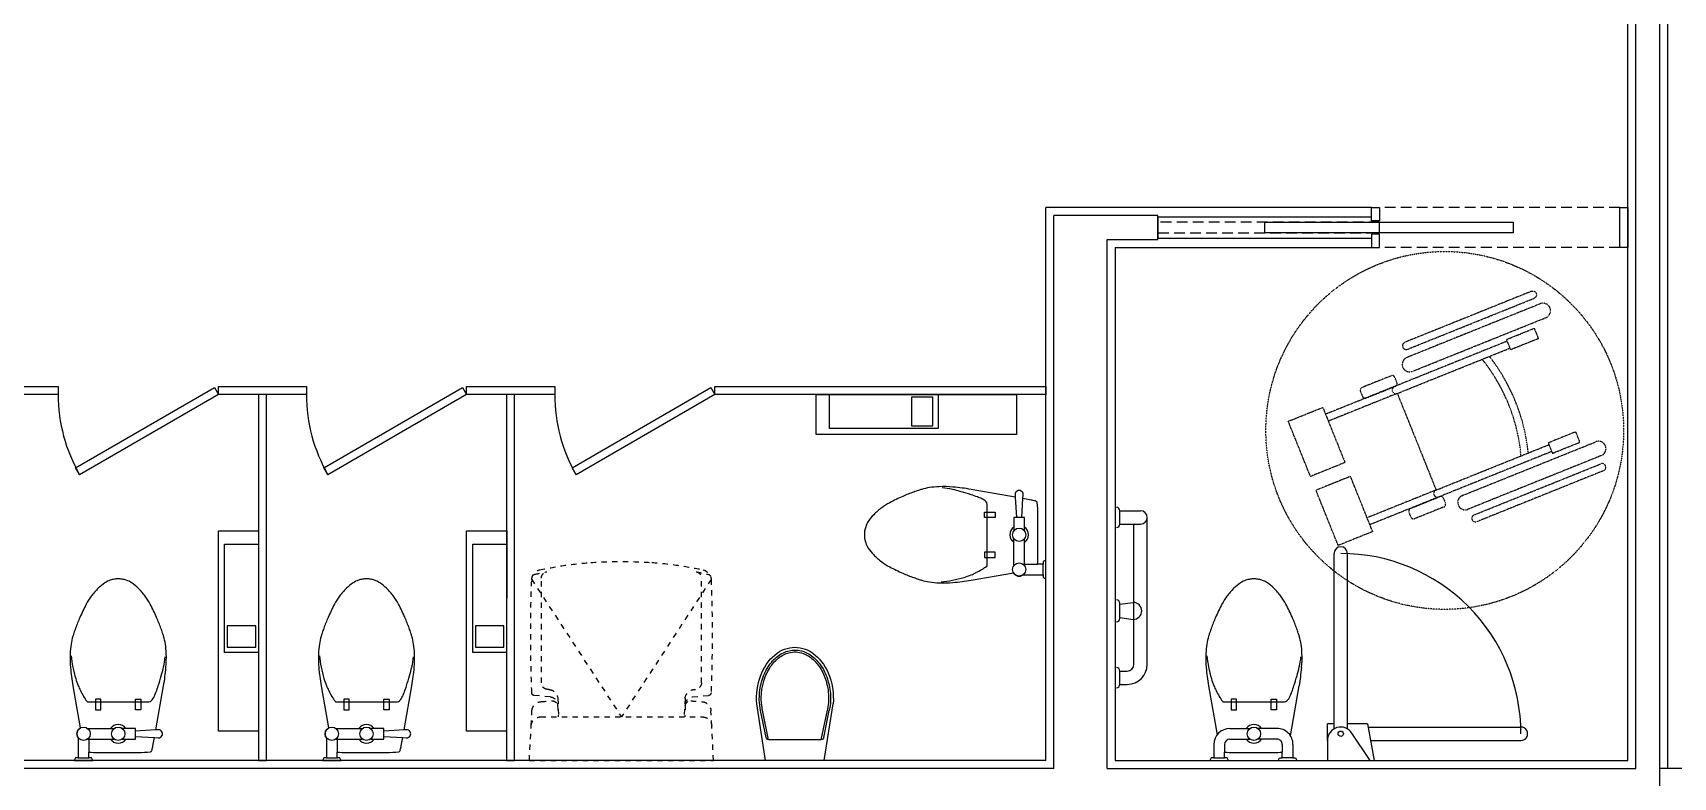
# Model space of a CAD drawing. Header units: millimetres. Extents: x -7718 to 421089, y 87466 to 341395.
# Drawn here: x 124328 to 130473, y 171126 to 173913 of the extents above; entities that cross this region are included whole.
import ezdxf

# ---------------------------------------------------------------- set-up
doc = ezdxf.new("R2010")
doc.units = ezdxf.units.MM
doc.header["$LTSCALE"] = 200
doc.header["$MEASUREMENT"] = 0
doc.linetypes.add('H0', pattern=[0.3, 0.2, -0.1])
doc.linetypes.add('HIDDEN', pattern=[2, 1, -1])
doc.layers.add('e-plan', color=9, linetype='CONTINUOUS')

msp = doc.modelspace()

# ---------------------------------------------------------------- linework, layer by layer
at = {"layer": 'e-plan'}
for p, q in [((130302.6, 171188.6), (130302.6, 174683.6)), ((130332.6, 171158.6), (130332.6, 174653.6)), ((130422.6, 170958.6), (130422.6, 174653.6)), ((130452.6, 171158.6), (130452.6, 174683.6)), ((128122.6, 171188.6), (128122.6, 173258.6)), ((129342.6, 173258.6), (128122.6, 173258.6)), ((128152.6, 171158.6), (128152.6, 173228.6)), ((128542.6, 173228.6), (128152.6, 173228.6)), ((128542.6, 173138.6), (128542.6, 173228.6)), ((129342.6, 173258.6), (129372.6, 173258.6)), ((129342.6, 173208.6), (129342.6, 173258.6)), ((129372.6, 173258.6), (129372.6, 173208.6)), ((130272.6, 173258.6), (130302.6, 173258.6)), ((130272.6, 173108.6), (130272.6, 173258.6)), ((130302.6, 173258.6), (130302.6, 173108.6)), ((128542.6, 173223.6), (129342.6, 173223.6)), ((128542.6, 173223.6), (128542.6, 173143.6)), ((128942.6, 173163.6), (128942.6, 173203.6)), ((128942.6, 173203.6), (129872.6, 173203.6)), ((129372.6, 173208.6), (129342.6, 173208.6)), ((129872.6, 173203.6), (129872.6, 173163.6)), ((128352.6, 171158.6), (128352.6, 173138.6)), ((128352.6, 173138.6), (128542.6, 173138.6)), ((128382.6, 173108.6), (128382.6, 171188.6)), ((128382.6, 173108.6), (129342.6, 173108.6)), ((128542.6, 173143.6), (129342.6, 173143.6)), ((129872.6, 173163.6), (128942.6, 173163.6)), ((129372.6, 173158.6), (129342.6, 173158.6)), ((129342.6, 173158.6), (129342.6, 173108.6)), ((129342.6, 173108.6), (129372.6, 173108.6)), ((129372.6, 173108.6), (129372.6, 173158.6)), ((130302.6, 173108.6), (130272.6, 173108.6)), ((124092.6, 172588.6), (124422.6, 172588.6)), ((124422.6, 172558.6), (124092.6, 172558.6)), ((124422.6, 172588.6), (124422.6, 172558.6)), ((124488, 172284.6), (125007.6, 172584.6)), ((125022.6, 172558.6), (124503, 172258.6)), ((125007.6, 172584.6), (125022.6, 172558.6)), ((125022.6, 172558.6), (125022.6, 172588.6)), ((125022.6, 172588.6), (125352.6, 172588.6)), ((125352.6, 172558.6), (125022.6, 172558.6)), ((125202.6, 172558.6), (125172.6, 172558.6)), ((125172.6, 172558.6), (125172.6, 172048.4)), ((125202.6, 171188.6), (125202.6, 172558.6)), ((125352.6, 172588.6), (125352.6, 172558.6)), ((125418, 172284.6), (125937.6, 172584.6)), ((125952.6, 172558.6), (125433, 172258.6)), ((125937.6, 172584.6), (125952.6, 172558.6)), ((125952.6, 172558.6), (125952.6, 172588.6)), ((125952.6, 172588.6), (126282.6, 172588.6)), ((126282.6, 172558.6), (125952.6, 172558.6)), ((126132.6, 172558.6), (126102.6, 172558.6)), ((126102.6, 172558.6), (126102.6, 172048.4)), ((126132.6, 171188.6), (126132.6, 172558.6)), ((126282.6, 172588.6), (126282.6, 172558.6)), ((126348, 172284.6), (126867.6, 172584.6)), ((126882.6, 172558.6), (126363, 172258.6)), ((126867.6, 172584.6), (126882.6, 172558.6)), ((126882.6, 172558.6), (126882.6, 172588.6)), ((126882.6, 172588.6), (128122.6, 172588.6)), ((128122.6, 172558.6), (126882.6, 172558.6)), ((127262.6, 172408.6), (127262.6, 172558.6)), ((127262.6, 172558.6), (128012.6, 172558.6)), ((127312.6, 172431.6), (127312.6, 172558.6)), ((127312.6, 172558.6), (127718.6, 172558.6)), ((127718.6, 172558.6), (127718.6, 172431.6)), ((128012.6, 172558.6), (128012.6, 172408.6)), ((128122.6, 172588.6), (128122.6, 172558.6)), ((127618.6, 172548.6), (127618.6, 172441.6)), ((127698.6, 172548.6), (127618.6, 172548.6)), ((127698.6, 172441.6), (127698.6, 172548.6)), ((127718.6, 172431.6), (127312.6, 172431.6)), ((127618.6, 172441.6), (127698.6, 172441.6)), ((128012.6, 172408.6), (127262.6, 172408.6)), ((124503, 172258.6), (124488, 172284.6)), ((125433, 172258.6), (125418, 172284.6)), ((126363, 172258.6), (126348, 172284.6)), ((128008.1, 172174.4), (127842.6, 172203.6)), ((128007.6, 172183.6), (128008.1, 172174.4)), ((128036.7, 172169.2), (128037.6, 172183.6)), ((127902.6, 172033.6), (127902.6, 172148.6)), ((128008.1, 172174.4), (128012.6, 172098.6)), ((128032.6, 172098.6), (128036.7, 172169.2)), ((128067.6, 172163.6), (128036.7, 172169.2)), ((127892.6, 172098.6), (127892.6, 172118.6)), ((127892.6, 172118.6), (127932.6, 172118.6)), ((127932.6, 172098.6), (127892.6, 172098.6)), ((127932.6, 172118.6), (127932.6, 172098.6)), ((128042.6, 172098.6), (128002.6, 172098.6)), ((128002.6, 172098.6), (128002.6, 172048.6)), ((128042.6, 172048.6), (128042.6, 172098.6)), ((128092.6, 172033.6), (128092.6, 172108.6)), ((125022.6, 171298.6), (125022.6, 172048.6)), ((125022.6, 172048.6), (125172.6, 172048.6)), ((125172.6, 172048.6), (125172.6, 171298.6)), ((125172.6, 172048.4), (125172.8, 172048.4)), ((125172.8, 172048.4), (125172.8, 171998.4)), ((125952.6, 171298.6), (125952.6, 172048.6)), ((125952.6, 172048.6), (126102.6, 172048.6)), ((126102.6, 172048.6), (126102.6, 171298.6)), ((126102.6, 172048.4), (126102.8, 172048.4)), ((126102.8, 172048.4), (126102.8, 171998.4)), ((127902.6, 171918.6), (127902.6, 172033.6)), ((128002.6, 171918.6), (128002.6, 172018.6)), ((128042.6, 171918.6), (128042.6, 172018.6)), ((128092.6, 171958.6), (128092.6, 172033.6)), ((125045.6, 171998.6), (125172.6, 171998.6)), ((125045.6, 171592.6), (125045.6, 171998.6)), ((125172.6, 171998.6), (125172.6, 171592.6)), ((125172.8, 171998.4), (125172.6, 171592.4)), ((125172.8, 171998.4), (125172.8, 171998.4)), ((125975.6, 171998.6), (126102.6, 171998.6)), ((125975.6, 171592.6), (125975.6, 171998.6)), ((126102.6, 171998.6), (126102.6, 171592.6)), ((126102.8, 171998.4), (126102.6, 171592.4)), ((126102.8, 171998.4), (126102.8, 171998.4)), ((127932.6, 171968.6), (127892.6, 171968.6)), ((127892.6, 171968.6), (127892.6, 171948.6)), ((127892.6, 171948.6), (127932.6, 171948.6)), ((127932.6, 171948.6), (127932.6, 171968.6)), ((128122.6, 171938.6), (128112.6, 171933.6)), ((128122.6, 171868.6), (128122.6, 171938.6)), ((127842.6, 171863.6), (128000.7, 171891.5)), ((128037.6, 171923.6), (128091.3, 171923.6)), ((128037.6, 171883.6), (128112.6, 171883.6)), ((128112.6, 171923.6), (128091.3, 171923.6)), ((128112.6, 171933.6), (128112.6, 171923.6)), ((128112.6, 171883.6), (128112.6, 171923.6)), ((128112.6, 171883.6), (128112.6, 171873.6)), ((128112.6, 171873.6), (128122.6, 171868.6)), ((125162.6, 171692.6), (125055.6, 171692.6)), ((125055.6, 171692.6), (125055.6, 171612.6)), ((125162.6, 171612.6), (125162.6, 171692.6)), ((126092.6, 171692.6), (125985.6, 171692.6)), ((125985.6, 171692.6), (125985.6, 171612.6)), ((126092.6, 171612.6), (126092.6, 171692.6)), ((125172.6, 171592.6), (125045.6, 171592.6)), ((125055.6, 171612.6), (125162.6, 171612.6)), ((125172.6, 171592.4), (125172.6, 171188.6)), ((126102.6, 171592.6), (125975.6, 171592.6)), ((125985.6, 171612.6), (126092.6, 171612.6)), ((126102.6, 171592.4), (126102.6, 171188.6)), ((124477.6, 171468.6), (124505.5, 171310.5)), ((124788.4, 171303), (124817.6, 171468.6)), ((125407.6, 171468.6), (125435.5, 171310.5)), ((125718.4, 171303), (125747.6, 171468.6)), ((124532.6, 171408.6), (124647.6, 171408.6)), ((124582.6, 171418.6), (124562.6, 171418.6)), ((124562.6, 171418.6), (124562.6, 171378.6)), ((124582.6, 171378.6), (124582.6, 171418.6)), ((124647.6, 171408.6), (124762.6, 171408.6)), ((124712.6, 171378.6), (124712.6, 171418.6)), ((124712.6, 171418.6), (124732.6, 171418.6)), ((124732.6, 171418.6), (124732.6, 171378.6)), ((125462.6, 171408.6), (125577.6, 171408.6)), ((125512.6, 171418.6), (125492.6, 171418.6)), ((125492.6, 171418.6), (125492.6, 171378.6)), ((125512.6, 171378.6), (125512.6, 171418.6)), ((125577.6, 171408.6), (125692.6, 171408.6)), ((125642.6, 171378.6), (125642.6, 171418.6)), ((125642.6, 171418.6), (125662.6, 171418.6)), ((125662.6, 171418.6), (125662.6, 171378.6)), ((127072.6, 171188.6), (127039.3, 171400.3, 0)), ((127292.6, 171188.6), (127325.8, 171400.3, 0)), ((124562.6, 171378.6), (124582.6, 171378.6)), ((124732.6, 171378.6), (124712.6, 171378.6)), ((125492.6, 171378.6), (125512.6, 171378.6)), ((125662.6, 171378.6), (125642.6, 171378.6)), ((127074.6, 171275), (127053.8, 171375.4, 0)), ((127083.8, 171266.4), (127060.8, 171376.9, 0)), ((127281.4, 171266.4, 0), (127304.3, 171376.9, 0)), ((127290.5, 171275, 0), (127311.4, 171375.4, 0)), ((124497.6, 171273.6), (124497.6, 171198.6)), ((124532.6, 171308.6), (124632.6, 171308.6)), ((124532.6, 171268.6), (124632.6, 171268.6)), ((124537.6, 171273.6), (124537.6, 171219.9)), ((124712.6, 171308.6), (124662.6, 171308.6)), ((124662.6, 171268.6), (124712.6, 171268.6)), ((124712.6, 171268.6), (124712.6, 171308.6)), ((124788.4, 171303), (124712.6, 171298.6)), ((124712.6, 171278.6), (124783.2, 171274.4)), ((124777.6, 171243.6), (124783.2, 171274.4)), ((124783.2, 171274.4), (124797.6, 171273.6)), ((124797.6, 171303.6), (124788.4, 171303)), ((125172.6, 171298.6), (125022.6, 171298.6)), ((125427.6, 171273.6), (125427.6, 171198.6)), ((125462.6, 171308.6), (125562.6, 171308.6)), ((125462.6, 171268.6), (125562.6, 171268.6)), ((125467.6, 171273.6), (125467.6, 171219.9)), ((125642.6, 171308.6), (125592.6, 171308.6)), ((125592.6, 171268.6), (125642.6, 171268.6)), ((125642.6, 171268.6), (125642.6, 171308.6)), ((125718.4, 171303), (125642.6, 171298.6)), ((125642.6, 171278.6), (125713.2, 171274.4)), ((125707.6, 171243.6), (125713.2, 171274.4)), ((125713.2, 171274.4), (125727.6, 171273.6)), ((125727.6, 171303.6), (125718.4, 171303)), ((126102.6, 171298.6), (125952.6, 171298.6)), ((127279.9, 171266.4, 0), (127085.2, 171266.4)), ((124537.6, 171198.6), (124537.6, 171219.9)), ((124572.6, 171218.6), (124647.6, 171218.6)), ((124647.6, 171218.6), (124722.6, 171218.6)), ((125467.6, 171198.6), (125467.6, 171219.9)), ((125502.6, 171218.6), (125577.6, 171218.6)), ((125577.6, 171218.6), (125652.6, 171218.6)), ((128122.6, 171188.6), (121482.6, 171188.6)), ((128152.6, 171158.6), (124002.6, 171158.6)), ((124487.6, 171198.6), (124482.6, 171188.6)), ((124482.6, 171188.6), (124552.6, 171188.6)), ((124497.6, 171198.6), (124487.6, 171198.6)), ((124497.6, 171198.6), (124537.6, 171198.6)), ((124547.6, 171198.6), (124537.6, 171198.6)), ((124552.6, 171188.6), (124547.6, 171198.6)), ((125172.6, 171188.6), (125202.6, 171188.6)), ((125417.6, 171198.6), (125412.6, 171188.6)), ((125412.6, 171188.6), (125482.6, 171188.6)), ((125427.6, 171198.6), (125417.6, 171198.6)), ((125427.6, 171198.6), (125467.6, 171198.6)), ((125477.6, 171198.6), (125467.6, 171198.6)), ((125482.6, 171188.6), (125477.6, 171198.6)), ((126102.6, 171188.6), (126132.6, 171188.6)), ((127292.6, 171188.6), (127072.6, 171188.6)), ((128352.6, 171158.6), (130332.6, 171158.6)), ((128382.6, 171188.6), (130302.6, 171188.6)), ((131502.6, 171158.6), (130422.6, 171158.6))]:
    msp.add_line(p, q, dxfattribs=at)
at = {"layer": 'e-plan', "linetype": 'H0'}
for p, q in [((130272.6, 173258.6), (129372.6, 173258.6)), ((129372.6, 173203.6), (128542.6, 173203.6)), ((128542.6, 173203.6), (128542.6, 173163.6)), ((129372.6, 173163.6), (129372.6, 173203.6)), ((128542.6, 173163.6), (129372.6, 173163.6)), ((130272.6, 173108.6), (129372.6, 173108.6))]:
    msp.add_line(p, q, dxfattribs=at)
at = {"layer": 'e-plan', "linetype": 'HIDDEN', "ltscale": 0.001}
for p, q in [((129941.3, 172945), (129467.1, 172754.2)), ((129975, 172898.5), (129474.9, 172697.4)), ((129477.5, 172728.4), (129951.7, 172919.2)), ((129495.7, 172645.7), (129995.8, 172846.8)), ((129848.5, 172765.1), (129951.9, 172806.7)), ((129951.9, 172806.7), (129967.5, 172767.9)), ((129851.1, 172758.6), (129428.6, 172588.7)), ((129864.1, 172726.4), (129848.5, 172765.1)), ((129967.5, 172767.9), (129864.1, 172726.4)), ((129439, 172562.8), (129861.5, 172732.8)), ((129416.2, 172628.7), (129306.4, 172584.6)), ((129437.6, 172603.6), (129429.8, 172622.9)), ((129428.6, 172588.7), (129170.2, 172484.8)), ((129439, 172562.8), (129180.6, 172458.9)), ((129300.6, 172571), (129308.4, 172551.6)), ((129322, 172545.8), (129431.8, 172590)), ((129439, 172562.8), (129584.5, 172201.1)), ((129030.7, 172458.6), (129159.8, 172510.6)), ((129159.8, 172510.6), (129243, 172303.9)), ((129113.8, 172251.9), (129030.7, 172458.6)), ((129584.5, 172201.1), (130007, 172371.1)), ((129682.8, 172180.7), (130182.8, 172381.8)), ((130107.8, 172419.1), (130004.4, 172377.6)), ((130004.4, 172377.6), (130020, 172338.8)), ((130020, 172338.8), (130123.4, 172380.4)), ((130123.4, 172380.4), (130107.8, 172419.1)), ((130017.4, 172345.3), (129594.9, 172175.3)), ((130203.6, 172330.1), (129703.6, 172129)), ((129243, 172303.9), (129113.8, 172251.9)), ((129263.8, 172252.2), (129134.6, 172200.3)), ((129346.9, 172045.5), (129263.8, 172252.2)), ((129726.9, 172108.3), (130201.1, 172299.1)), ((130211.5, 172273.3), (129737.3, 172082.5)), ((129217.7, 171993.6), (129134.6, 172200.3)), ((129584.5, 172201.1), (129326.1, 172097.2)), ((129594.9, 172175.3), (129336.5, 172071.4)), ((129488.3, 172132.4), (129598.1, 172176.6)), ((129613.7, 172137.9), (129503.9, 172093.7)), ((129611.7, 172170.8), (129619.5, 172151.4)), ((129490.3, 172099.5), (129482.5, 172118.9)), ((129346.9, 172045.5), (129217.7, 171993.6))]:
    msp.add_line(p, q, dxfattribs=at)
at = {"layer": 'e-plan', "ltscale": 400}
for p, q in [((128399.8, 172073.6), (128399.8, 172123.6)), ((128399.8, 172123.6), (128477.3, 172123.6)), ((128399.8, 172073.6), (128477.3, 172073.6)), ((128452.3, 171780.5), (128452.3, 172073.6)), ((128502.3, 171548.6), (128502.3, 172098.6)), ((129202.3, 171306.9), (129202.3, 171963.6)), ((129252.3, 171306.9), (129252.3, 171963.6)), ((128399.8, 171773.6), (128449.8, 171780.6)), ((128399.8, 171720.2), (128399.8, 171777)), ((128452.3, 171716.7), (128452.3, 171780.5)), ((128399.8, 171723.6), (128449.8, 171716.6)), ((128452.3, 171548.6), (128452.3, 171716.7)), ((128399.8, 171473.6), (128399.8, 171523.6)), ((128399.8, 171523.6), (128427.3, 171523.6)), ((128399.8, 171473.6), (128427.3, 171473.6)), ((128732, 171468.6), (128764.4, 171285.1)), ((129038.9, 171280.8), (129072, 171468.6)), ((128787, 171408.6), (128902, 171408.6)), ((128837, 171418.6), (128817, 171418.6)), ((128817, 171418.6), (128817, 171378.6)), ((128837, 171378.6), (128837, 171418.6)), ((128902, 171408.6), (129017, 171408.6)), ((128967, 171418.6), (128987, 171418.6)), ((128967, 171378.6), (128967, 171418.6)), ((128987, 171418.6), (128987, 171378.6)), ((128817, 171378.6), (128837, 171378.6)), ((128987, 171378.6), (128967, 171378.6)), ((129202.3, 171326.1), (129177.3, 171326.1)), ((129177.3, 171263.6), (129177.3, 171326.1)), ((129327.3, 171326.1), (129252.3, 171326.1)), ((129327.3, 171326.1), (129352.3, 171188.6)), ((128812, 171308.6), (128887, 171308.6)), ((128812, 171268.6), (128887, 171268.6)), ((128988.3, 171308.6), (128917, 171308.6)), ((128988.3, 171268.6), (128917, 171268.6)), ((129177.3, 171263.6), (129177.3, 171188.6)), ((129337.3, 171188.6), (129268.9, 171291.3)), ((129329.6, 171313.6), (129902.3, 171313.6)), ((129338.6, 171263.6), (129902.3, 171263.6)), ((128752, 171248.6), (128752, 171198.6)), ((128792, 171248.6), (128792, 171219.9)), ((128792, 171198.6), (128792, 171219.9)), ((128827, 171218.6), (128902, 171218.6)), ((128902, 171218.6), (128977, 171218.6)), ((129008.3, 171248.6), (129008.3, 171219.9)), ((129008.3, 171198.6), (129008.3, 171219.9)), ((129048.3, 171248.6), (129048.3, 171198.6)), ((128742, 171198.6), (128737, 171188.6)), ((128752, 171198.6), (128742, 171198.6)), ((128752, 171198.6), (128792, 171198.6)), ((128802, 171198.6), (128792, 171198.6)), ((128807, 171188.6), (128802, 171198.6)), ((128993.3, 171188.6), (128998.3, 171198.6)), ((128998.3, 171198.6), (129008.3, 171198.6)), ((129048.3, 171198.6), (129008.3, 171198.6)), ((129048.3, 171198.6), (129058.3, 171198.6)), ((129058.3, 171198.6), (129063.3, 171188.6))]:
    msp.add_line(p, q, dxfattribs=at)
at = {"layer": 'e-plan', "linetype": 'HIDDEN', "ltscale": 0.1, "extrusion": (0, 0, -1)}
for p, q in [((126196.6, 171866.2), (126532.6, 171351.6)), ((126232.6, 171479.6), (126232.6, 171870.7)), ((126868.6, 171866.2), (126532.6, 171351.6)), ((126832.6, 171479.6), (126832.6, 171870.7)), ((126261.2, 171454.2), (126255.5, 171454.7)), ((126804, 171454.2), (126809.6, 171454.7)), ((126265.8, 171426.7), (126206.1, 171431.7)), ((126293.2, 171398.3), (126295.6, 171351.5)), ((126294.1, 171420.1), (126297.6, 171351.6)), ((126771, 171420.1), (126767.6, 171351.6)), ((126771.9, 171398.3), (126769.6, 171351.5)), ((126799.4, 171426.7), (126859, 171431.7)), ((126194.4, 171318.4), (126197.3, 171374.8)), ((126229.3, 171351.6), (126835.8, 171351.6)), ((126870.8, 171318.4), (126867.8, 171374.8)), ((126187.6, 171188.6), (126194.4, 171318.4)), ((126877.6, 171188.6), (126870.8, 171318.4)), ((126187.6, 171188.6), (126877.6, 171188.6))]:
    msp.add_line(p, q, dxfattribs=at)
at = {"layer": 'e-plan', "linetype": 'HIDDEN', "ltscale": 0.001}
msp.add_circle((129616.8, 172424.3), 670, dxfattribs=at)
at = {"layer": 'e-plan'}
for centre in [(128022.6, 172033.6), (128022.6, 171903.6), (124517.6, 171288.6), (124647.6, 171288.6), (125447.6, 171288.6), (125577.6, 171288.6)]:
    msp.add_circle(centre, 25, dxfattribs=at)
at = {"layer": 'e-plan', "ltscale": 400}
for centre, radius in [((128902, 171288.6), 25), ((129227.3, 171288.6), 10)]:
    msp.add_circle(centre, radius, dxfattribs=at)
at = {"layer": 'e-plan'}
for centre, radius, start, end in [((125022.6, 172558.6), 600, 180, 210), ((125952.6, 172558.6), 600, 180, 210), ((126882.6, 172558.6), 600, 180, 210), ((127815.4, 171663.5), 562.4, 109.51083, 113.96249), ((127963.8, 171244.7), 1006.7, 108.43495, 109.51083), ((127789.6, 171767.3), 455.9, 106.83611, 108.43495), ((127719.2, 171999.8), 212.9, 98.74616, 106.83611), ((127733, 171910.2), 303.5, 91.97233, 98.74616), ((127737.8, 171772.5), 441.4, 85.23636, 91.97233), ((127715.2, 171966.1), 244.3, 76.41664, 85.60129), ((127578.2, 171398.9), 827.8, 74.0546, 76.41664), ((127710.1, 171440.2), 774.8, 80.15342, 85.23636), ((127513.2, 171171.7), 1064.2, 71.97138, 74.0546), ((127668.1, 171647.6), 563.7, 69.44395, 71.97138), ((128022.6, 172184.5), 15, 356.63354, 183.36646), ((127671.4, 171916.2), 273.1, 126.8699, 135.21918), ((127637.9, 171960.9), 217.3, 117.50728, 126.8699), ((127947.2, 171367), 886.9, 113.96249, 117.50728), ((127763.8, 171902.6), 291.3, 65.9278, 69.44395), ((127860.2, 172118.6), 54.8, 45, 65.9278), ((127890.2, 172148.6), 12.3, 0, 45), ((128022.4, 171916.7), 251, 75.96376, 79.64031), ((128078.5, 172140.7), 20, 62.92632, 75.96376), ((128085.3, 172154.1), 5.01, 5.71059, 62.92632), ((127629.9, 172108.6), 462.7, 0, 5.71059), ((127550.2, 172030.3), 107.9, 162.00994, 170.53768), ((127526.1, 172038.1), 82.6, 146.30993, 162.00994), ((127594.7, 171992.4), 165, 135.21918, 146.30993), ((128022.6, 172033.6), 35, 124.8499, 235.1501), ((128022.6, 172033.6), 35, 304.8499, 55.1501), ((127530.3, 172033.6), 87.7, 170.53768, 180), ((127530.3, 172033.6), 87.7, 180, 189.46232), ((127550.2, 172036.9), 107.9, 189.46232, 197.99006), ((127526.1, 172029.1), 82.6, 197.99006, 213.69007), ((127594.7, 172074.8), 165, 213.69007, 224.78082), ((127671.4, 172151), 273.1, 224.78082, 233.1301), ((127629.9, 171958.6), 462.7, 355.66172, 360), ((129227.3, 171288.6), 675, 0.00006, 90.00006), ((127637.9, 172106.3), 217.3, 233.1301, 242.49272), ((127947.2, 172700.2), 886.9, 242.49272, 246.03751), ((127815.4, 172403.7), 562.4, 246.03751, 250.48917), ((127751.7, 172099.6), 234.4, 285.9454, 292.80534), ((127725.2, 172162.7), 302.8, 292.80534, 296.56505), ((127648.3, 172316.5), 474.7, 296.56505, 299.56748), ((127796.5, 172055.3), 174.4, 299.56748, 306.8699), ((127899, 171918.6), 3.54, 306.8699, 0), ((128022.6, 171903.6), 25, 208.93716, 306.8699), ((124764.9, 171639.7), 273.1, 134.78082, 143.1301), ((124688.8, 171716.5), 165, 123.69007, 134.78082), ((124643.1, 171785), 82.6, 107.99006, 123.69007), ((124650.9, 171761), 107.9, 99.46232, 107.99006), ((124647.6, 171780.9), 87.7, 90, 99.46232), ((124647.6, 171780.9), 87.7, 80.53768, 90), ((124644.2, 171761), 107.9, 72.00994, 80.53768), ((124652.1, 171785), 82.6, 56.30993, 72.00994), ((124606.4, 171716.5), 165, 45.21918, 56.30993), ((124530.2, 171639.7), 273.1, 36.8699, 45.21918), ((125694.9, 171639.7), 273.1, 134.78082, 143.1301), ((125618.8, 171716.5), 165, 123.69007, 134.78082), ((125573.1, 171785), 82.6, 107.99006, 123.69007), ((125580.9, 171761), 107.9, 99.46232, 107.99006), ((125577.6, 171780.9), 87.7, 90, 99.46232), ((125577.6, 171780.9), 87.7, 80.53768, 90), ((125574.2, 171761), 107.9, 72.00994, 80.53768), ((125582.1, 171785), 82.6, 56.30993, 72.00994), ((125536.4, 171716.5), 165, 45.21918, 56.30993), ((125460.2, 171639.7), 273.1, 36.8699, 45.21918), ((127963.8, 172822.5), 1006.7, 250.48917, 251.56505), ((127789.6, 172299.9), 455.9, 251.56505, 253.16389), ((127719.2, 172067.4), 212.9, 253.16389, 261.25384), ((127733, 172156.9), 303.5, 261.25384, 268.02767), ((127737.8, 172294.7), 441.4, 268.02767, 274.76364), ((127704.4, 172193.8), 337.2, 274.39871, 281.65654), ((127651.5, 172450.4), 599.2, 281.65654, 285.9454), ((127710.1, 172627), 774.8, 274.76364, 279.84658), ((125314.2, 171364), 886.9, 152.49272, 156.03751), ((124720.3, 171673.2), 217.3, 143.1301, 152.49272), ((124574.9, 171673.2), 217.3, 27.50728, 36.8699), ((123981, 171364), 886.9, 23.96249, 27.50728), ((126244.2, 171364), 886.9, 152.49272, 156.03751), ((125650.3, 171673.2), 217.3, 143.1301, 152.49272), ((125504.9, 171673.2), 217.3, 27.50728, 36.8699), ((124911, 171364), 886.9, 23.96249, 27.50728), ((125017.7, 171495.7), 562.4, 156.03751, 160.48917), ((124277.4, 171495.7), 562.4, 19.51083, 23.96249), ((125947.7, 171495.7), 562.4, 156.03751, 160.48917), ((125207.4, 171495.7), 562.4, 19.51083, 23.96249), ((124681.4, 171591.9), 212.9, 163.16389, 171.25384), ((124913.9, 171521.5), 455.9, 161.56505, 163.16389), ((125436.5, 171347.4), 1006.7, 160.48917, 161.56505), ((123858.6, 171347.4), 1006.7, 18.43495, 19.51083), ((124381.2, 171521.5), 455.9, 16.83611, 18.43495), ((124613.8, 171591.9), 212.9, 8.74616, 16.83611), ((125611.4, 171591.9), 212.9, 163.16389, 171.25384), ((125843.9, 171521.5), 455.9, 161.56505, 163.16389), ((126366.5, 171347.4), 1006.7, 160.48917, 161.56505), ((124788.6, 171347.4), 1006.7, 18.43495, 19.51083), ((125311.2, 171521.5), 455.9, 16.83611, 18.43495), ((125543.8, 171591.9), 212.9, 8.74616, 16.83611), ((124908.7, 171573.4), 441.4, 178.02767, 184.76364), ((124770.9, 171578.1), 303.5, 171.25384, 178.02767), ((124807.8, 171606.7), 337.2, 184.39871, 191.65654), ((124580.1, 171596), 244.3, 346.41664, 355.60129), ((124524.2, 171578.1), 303.5, 1.97233, 8.74616), ((124386.4, 171573.4), 441.4, 355.23636, 1.97233), ((125838.7, 171573.4), 441.4, 178.02767, 184.76364), ((125700.9, 171578.1), 303.5, 171.25384, 178.02767), ((125737.8, 171606.7), 337.2, 184.39871, 191.65654), ((125510.1, 171596), 244.3, 346.41664, 355.60129), ((125454.2, 171578.1), 303.5, 1.97233, 8.74616), ((125316.4, 171573.4), 441.4, 355.23636, 1.97233), ((125240.9, 171601.1), 774.8, 184.76364, 189.84658), ((125064.4, 171659.6), 599.2, 191.65654, 195.9454), ((124012.9, 171733), 827.8, 344.0546, 346.41664), ((124054.2, 171601.1), 774.8, 350.15342, 355.23636), ((126170.9, 171601.1), 774.8, 184.76364, 189.84658), ((125994.4, 171659.6), 599.2, 191.65654, 195.9454), ((124942.9, 171733), 827.8, 344.0546, 346.41664), ((124984.2, 171601.1), 774.8, 350.15342, 355.23636), ((124713.6, 171559.4), 234.4, 195.9454, 202.80534), ((124776.7, 171586), 302.8, 202.80534, 206.56505), ((124930.5, 171662.8), 474.7, 206.56505, 209.56748), ((124261.6, 171643), 563.7, 339.44395, 341.97138), ((123785.6, 171797.9), 1064.2, 341.97138, 344.0546), ((125643.6, 171559.4), 234.4, 195.9454, 202.80534), ((125706.7, 171586), 302.8, 202.80534, 206.56505), ((125860.5, 171662.8), 474.7, 206.56505, 209.56748), ((125191.6, 171643), 563.7, 339.44395, 341.97138), ((124715.6, 171797.9), 1064.2, 341.97138, 344.0546), ((124669.3, 171514.7), 174.4, 209.56748, 216.8699), ((124532.6, 171412.1), 3.54, 216.8699, 270), ((124762.6, 171420.9), 12.3, 270, 315), ((124732.6, 171450.9), 54.8, 315, 335.9278), ((124516.6, 171547.4), 291.3, 335.9278, 339.44395), ((125599.3, 171514.7), 174.4, 209.56748, 216.8699), ((125462.6, 171412.1), 3.54, 216.8699, 270), ((125692.6, 171420.9), 12.3, 270, 315), ((125662.6, 171450.9), 54.8, 315, 335.9278), ((125446.6, 171547.4), 291.3, 335.9278, 339.44395), ((124647.6, 171288.6), 35, 34.8499, 145.1501), ((125577.6, 171288.6), 35, 34.8499, 145.1501), ((124517.6, 171288.6), 25, 118.93716, 216.8699), ((124647.6, 171288.6), 35, 214.8499, 325.1501), ((124798.5, 171288.6), 15, 266.63354, 93.36646), ((125447.6, 171288.6), 25, 118.93716, 216.8699), ((125577.6, 171288.6), 35, 214.8499, 325.1501), ((125728.5, 171288.6), 15, 266.63354, 93.36646), ((124572.6, 171681.3), 462.7, 265.66172, 270), ((124722.6, 171681.3), 462.7, 270, 275.71059), ((124768.1, 171225.9), 5.01, 275.71059, 332.92632), ((124754.7, 171232.7), 20, 332.92632, 345.96376), ((124530.7, 171288.7), 251, 345.96376, 349.64031), ((125502.6, 171681.3), 462.7, 265.66172, 270), ((125652.6, 171681.3), 462.7, 270, 275.71059), ((125698.1, 171225.9), 5.01, 275.71059, 332.92632), ((125684.7, 171232.7), 20, 332.92632, 345.96376), ((125460.7, 171288.7), 251, 345.96376, 349.64031)]:
    msp.add_arc(centre, radius, start, end, dxfattribs=at)
at = {"layer": 'e-plan', "linetype": 'HIDDEN', "ltscale": 0.001}
msp.add_arc((129589.7, 172188.2), 13.9, 111.91283, 291.91283, dxfattribs=at)
at = {"layer": 'e-plan', "ltscale": 400}
for centre, radius, start, end in [((128387.3, 172123.6), 12.5, 0.00006, 90.00006), ((128477.3, 172098.6), 25, 270.00006, 90.00006), ((128387.3, 172073.6), 12.5, 270.00006, 0.00006), ((129227.3, 171963.6), 25, 0.00006, 180.00006), ((129019.4, 171639.7), 273.1, 134.78088, 143.13016), ((128943.2, 171716.5), 165, 123.69012, 134.78088), ((128897.5, 171785), 82.6, 107.99012, 123.69012), ((128905.3, 171761), 107.9, 99.46238, 107.99012), ((128902, 171780.9), 87.7, 90.00006, 99.46238), ((128902, 171780.9), 87.7, 80.53774, 90.00006), ((128898.7, 171761), 107.9, 72.01, 80.53774), ((128906.5, 171785), 82.6, 56.30999, 72.01), ((128860.8, 171716.5), 165, 45.21923, 56.30999), ((128784.7, 171639.7), 273.1, 36.86996, 45.21923), ((128387.3, 171777), 12.5, 0.00006, 90.00006), ((128449.8, 171748.6), 32, 270.00006, 90.00006), ((129568.6, 171364), 886.9, 152.49278, 156.03757), ((128974.7, 171673.2), 217.3, 143.13016, 152.49278), ((128829.3, 171673.2), 217.3, 27.50734, 36.86996), ((128235.4, 171364), 886.9, 23.96255, 27.50734), ((128387.3, 171720.2), 12.5, 270.00006, 0.00006), ((129272.2, 171495.7), 562.4, 156.03757, 160.48923), ((128531.9, 171495.7), 562.4, 19.51088, 23.96255), ((128935.8, 171591.9), 212.9, 163.16395, 171.2539), ((128935.8, 171591.9), 212.9, 163.16395, 171.2539), ((128935.8, 171591.9), 212.9, 163.16395, 171.2539), ((129168.4, 171521.5), 455.9, 161.56511, 163.16395), ((129168.4, 171521.5), 455.9, 161.56511, 163.16395), ((129168.4, 171521.5), 455.9, 161.56511, 163.16395), ((129691, 171347.4), 1006.7, 160.48923, 161.56511), ((129691, 171347.4), 1006.7, 160.48923, 161.56511), ((128113.1, 171347.3), 1006.7, 18.43501, 19.51088), ((128635.7, 171521.5), 455.9, 16.83616, 18.43501), ((128868.2, 171591.9), 212.9, 8.74622, 16.83616), ((129163.1, 171573.4), 441.4, 178.02772, 184.7637), ((129025.4, 171578.1), 303.5, 171.2539, 178.02772), ((129062.3, 171606.7), 337.2, 184.39876, 191.6566), ((128834.5, 171596), 244.3, 346.4167, 355.60135), ((128778.7, 171578.1), 303.5, 1.97239, 8.74622), ((128640.9, 171573.4), 441.4, 355.23642, 1.97239), ((128387.3, 171523.6), 12.5, 0.00006, 90.00006), ((128427.3, 171548.6), 75, 270.00006, 0.00006), ((128427.3, 171548.6), 25, 270.00006, 0.00006), ((129495.4, 171601.1), 774.8, 184.7637, 189.84663), ((129495.4, 171601.1), 774.8, 184.7637, 189.84663), ((129318.8, 171659.6), 599.2, 191.6566, 195.94545), ((128267.4, 171733), 827.8, 344.05466, 346.4167), ((128308.7, 171601.1), 774.8, 350.15348, 355.23642), ((128387.3, 171473.6), 12.5, 270.00006, 0.00006), ((128968.1, 171559.4), 234.4, 195.94545, 202.80539), ((129031.1, 171586), 302.8, 202.80539, 206.56511), ((129184.9, 171662.8), 474.7, 206.56511, 209.56754), ((128516, 171643), 563.7, 339.44401, 341.97143), ((128040.1, 171797.9), 1064.2, 341.97143, 344.05466), ((128923.7, 171514.7), 174.4, 209.56754, 216.86996), ((128787, 171412.1), 3.54, 216.86996, 270.00006), ((129017, 171420.9), 12.3, 270.00006, 315.00006), ((128987, 171450.9), 54.8, 315.00006, 335.92786), ((128771.1, 171547.4), 291.3, 335.92786, 339.44401), ((128902, 171288.6), 35, 34.84996, 145.15015), ((128812, 171248.6), 60, 90.00006, 180.00006), ((128812, 171248.6), 20, 90.00006, 180.00006), ((128902, 171288.6), 35, 214.84996, 325.15015), ((128988.3, 171248.6), 60, 0.00006, 90.00006), ((128988.3, 171248.6), 20, 0.00006, 90.00006), ((129227.3, 171263.6), 50, 33.65438, 180.00006), ((129902.3, 171288.6), 25, 270.00006, 90.00028), ((128827, 171681.3), 462.7, 265.66178, 270.00006), ((128977, 171681.3), 462.7, 270.00006, 273.87534)]:
    msp.add_arc(centre, radius, start, end, dxfattribs=at)
at = {"layer": 'e-plan', "linetype": 'HIDDEN', "ltscale": 0.1, "extrusion": (0, 0, -1)}
for centre, radius, start, end in [((-126234.5, 171864.8), 38, 2.20431, 77.40835), ((-126208.5, 171875.2), 10, 21.72993, 76.35507), ((-126505.3, 170652.7), 1268, 76.35507, 78.50424), ((-126505.3, 170652.7), 1280, 77.40835, 86.09), ((-126257.6, 171870.7), 25, 0, 78.50424), ((-126532.6, 170253.6), 1680, 86.09, 93.91), ((-126559.8, 170652.7), 1280, 93.91, 102.59165), ((-126807.6, 171870.7), 25, 101.49576, 180), ((-126559.8, 170652.7), 1268, 101.49576, 103.64493), ((-126830.6, 171864.8), 38, 102.59165, 177.79569), ((-126856.6, 171875.2), 10, 103.64493, 158.27007), ((-131591.5, 171658.6), 5398.9, 357.69302, 2.20431), ((-121473.6, 171658.6), 5398.9, 177.79569, 182.30698), ((-126257.6, 171479.6), 25, 274.76364, 0), ((-126258.2, 171418.3), 36, 94.76364, 177.13759), ((-126807, 171418.3), 36, 2.86241, 85.23636), ((-126807.6, 171479.6), 25, 180, 265.23636), ((-126206.9, 171441.7), 10, 274.76364, 357.69302), ((-126233.3, 171372.9), 36, 3, 85.53897), ((-126424.9, 168916.3), 2500, 85.53897, 86.50015), ((-126263.3, 171396.8), 30, 94.76364, 177.13759), ((-126273.5, 171391.7), 20, 86.50015, 177.13759), ((-126791.6, 171391.7), 20, 2.86241, 93.49985), ((-126801.9, 171396.8), 30, 2.86241, 85.23636), ((-126640.2, 168916.3), 2500, 93.49985, 94.46103), ((-126831.9, 171372.9), 36, 94.46103, 177), ((-126858.2, 171441.7), 10, 182.30698, 265.23636), ((-126229.3, 171316.6), 35, 3, 90), ((-126835.8, 171316.6), 35, 90, 177)]:
    msp.add_arc(centre, radius, start, end, dxfattribs=at)
at = {"layer": 'e-plan', "linetype": 'HIDDEN', "ltscale": 0.001, "extrusion": (0, 0, -1)}
msp.add_ellipse((129946.5, 172932.1), major_axis=(10.9, 8.7), ratio=1, start_param=-1.278225, end_param=1.863368, dxfattribs=at)
at = {"layer": 'e-plan', "linetype": 'HIDDEN', "ltscale": 0.001}
for centre, major_axis, start_param, end_param in [((129985.4, 172872.7), (24.3, 13.7), 4.581193, 7.722786), ((129472.3, 172741.3), (13.5, 3.2), 1.718175, 4.859768), ((129485.3, 172671.5), (27.5, 4.5), 1.791524, 4.933117), ((129236.7, 172271.4), (-165.5, 647.5), 4.54864, 5.140578), ((129236.7, 172271.4), (532.5, 448.4), -0.601239, -0.033651), ((129420.1, 172619), (9.99, 3.04), 0.087449, 1.658246), ((129310.3, 172574.9), (10.3, 1.6), 1.800196, 3.370992), ((129433.8, 172575.8), (11.4, 8), 1.337551, 4.479143), ((129427.9, 172599.7), (8.93, 5.41), 4.549759, 6.120555), ((129318.1, 172555.5), (9.1, 5.12), 3.011503, 4.5823), ((130193.2, 172356), (23.2, 15.3), 4.511288, 7.652881), ((130206.3, 172286.2), (13.5, 3.5), -1.442147, 1.699445), ((129492.2, 172122.8), (10.1, 2.6), 1.700302, 3.271098), ((129602, 172166.9), (10.2, 2.4), 0.152383, 1.723179), ((129609.8, 172147.5), (8.67, 5.82), 4.503481, 6.074277), ((129693.2, 172154.8), (24.3, 13.6), 1.44173, 4.583323), ((129500, 172103.4), (9.51, 4.32), 3.097384, 4.668181), ((129732.1, 172095.4), (-13.9, 0.6), -1.148253, 1.993339)]:
    msp.add_ellipse(centre, major_axis=major_axis, ratio=1, start_param=start_param, end_param=end_param, dxfattribs=at)
at = {"layer": 'e-plan', "extrusion": (-7.1127e-12, -1.45089e-11, -1)}
msp.add_ellipse((127182.6, 171418.6, 0), major_axis=(0, 193.9, 0), ratio=0.742281, start_param=4.618138, end_param=7.948233, dxfattribs=at)
at = {"layer": 'e-plan', "extrusion": (-7.11269e-12, -1.45089e-11, -1)}
msp.add_ellipse((127085.2, 171277.2), major_axis=(7.64, 7.64), ratio=1, start_param=2.356196, end_param=3.721828, dxfattribs=at)
at = {"layer": 'e-plan', "extrusion": (-7.11266e-12, -1.45089e-11, -1)}
msp.add_ellipse((127279.9, 171277.2, 0), major_axis=(-7.64, 7.64), ratio=1, start_param=2.560991, end_param=3.926993, dxfattribs=at)
at = {"layer": 'e-plan'}
for points, knots in [([(127053.8, 171375.4, 0), (127049.2, 171407.2, 0), (127049, 171413.4, 0), (127049.1, 171430.4, 0), (127049.9, 171441.3, 0), (127052.8, 171462.7, 0), (127054.9, 171473.2, 0), (127060.5, 171493.5, 0), (127064, 171503.3, 0), (127072.1, 171521.9, 0), (127076.7, 171530.7, 0), (127087, 171547, 0), (127092.7, 171554.5, 0), (127104.8, 171568, 0), (127111.3, 171574, 0), (127124.9, 171584.3, 0), (127131.9, 171588.6, 0), (127146.4, 171595.5, 0), (127153.9, 171598, 0), (127168.9, 171601.4, 0), (127176.5, 171602.1, 0), (127191.7, 171601.9, 0), (127199.3, 171600.9, 0), (127214.2, 171597.1, 0), (127221.6, 171594.3, 0), (127236, 171586.9, 0), (127243, 171582.4, 0), (127256.4, 171571.6, 0), (127262.8, 171565.4, 0), (127274.7, 171551.5, 0), (127280.3, 171543.8, 0), (127290.3, 171527.2, 0), (127294.8, 171518.3, 0), (127302.6, 171499.4, 0), (127305.9, 171489.5, 0), (127311.1, 171469, 0), (127313.1, 171458.4, 0), (127315.6, 171436.9, 0), (127316.2, 171426, 0), (127316, 171410.5, 0), (127315.8, 171405.8, 0), (127311.4, 171375.4, 0)], [1.476545, 1.476545, 1.476545, 1.476545, 1.575986, 1.575986, 1.751248, 1.751248, 1.92651, 1.92651, 2.101771, 2.101771, 2.277033, 2.277033, 2.452294, 2.452294, 2.627556, 2.627556, 2.802817, 2.802817, 2.978079, 2.978079, 3.15334, 3.15334, 3.328602, 3.328602, 3.503864, 3.503864, 3.679125, 3.679125, 3.854387, 3.854387, 4.029648, 4.029648, 4.20491, 4.20491, 4.380171, 4.380171, 4.555433, 4.555433, 4.730694, 4.730694, 4.80664, 4.80664, 4.80664, 4.80664]), ([(127060.9, 171376.5, 0), (127060, 171382.4, 0), (127059.3, 171387.5, 0), (127058, 171398, 0), (127057.4, 171402.6, 0), (127056.8, 171408.6, 0), (127056.6, 171410.5, 0), (127056.4, 171413.7, 0), (127056.3, 171415, 0), (127056.3, 171417.3, 0), (127056.3, 171418.4, 0), (127056.3, 171420.3, 0), (127056.3, 171421.2, 0), (127056.3, 171422.9, 0), (127056.3, 171423.7, 0), (127056.4, 171426.3, 0), (127056.4, 171428, 0), (127056.7, 171433.2, 0), (127056.9, 171436.6, 0), (127057.8, 171446.9, 0), (127058.7, 171453.7, 0), (127061.1, 171467, 0), (127062.5, 171473.6, 0), (127066.9, 171489.7, 0), (127070.1, 171499.1, 0), (127077.6, 171516.8, 0), (127081.9, 171525.2, 0), (127091.5, 171540.7, 0), (127096.7, 171547.9, 0), (127107.9, 171560.8, 0), (127113.9, 171566.5, 0), (127126.3, 171576.5, 0), (127132.7, 171580.7, 0), (127145.9, 171587.5, 0), (127152.7, 171590.1, 0), (127168.5, 171594.2, 0), (127177.5, 171595.2, 0), (127195.7, 171594.3, 0), (127204.7, 171592.6, 0), (127219.1, 171587.4, 0), (127224.6, 171584.8, 0), (127235.6, 171578.6, 0), (127241.1, 171574.8, 0), (127252, 171565.8, 0), (127257.3, 171560.6, 0), (127267.7, 171548.8, 0), (127272.6, 171542.2, 0), (127281.7, 171527.8, 0), (127285.8, 171520.1, 0), (127293.2, 171503.8, 0), (127296.4, 171495.2, 0), (127301.7, 171477.4, 0), (127303.9, 171468.2, 0), (127307.1, 171449.3, 0), (127308.1, 171439.7, 0), (127308.6, 171429.3, 0), (127308.7, 171428.5, 0), (127308.7, 171426, 0), (127308.8, 171424.4, 0), (127308.8, 171421.8, 0), (127308.8, 171420.9, 0), (127308.9, 171419.1, 0), (127308.9, 171418.2, 0), (127308.9, 171416.9, 0), (127308.8, 171416.4, 0), (127308.8, 171415.5, 0), (127308.8, 171415.1, 0), (127308.8, 171414.3, 0), (127308.8, 171413.9, 0), (127308.8, 171412.8, 0), (127308.7, 171412, 0), (127308.6, 171410.2, 0), (127308.5, 171409.1, 0), (127308.3, 171406.4, 0), (127308.1, 171404.9, 0), (127307.3, 171398.7, 0), (127306.6, 171392.8, 0), (127305, 171382.1, 0), (127304.7, 171379.4, 0), (127304.2, 171376.5, 0)], [1.476545, 1.476545, 1.476545, 1.476545, 1.495339, 1.495339, 1.522158, 1.522158, 1.539937, 1.539937, 1.557715, 1.557715, 1.575493, 1.575493, 1.589782, 1.589782, 1.604072, 1.604072, 1.632651, 1.632651, 1.68981, 1.68981, 1.804127, 1.804127, 1.918445, 1.918445, 2.090235, 2.090235, 2.262025, 2.262025, 2.433815, 2.433815, 2.605605, 2.605605, 2.777395, 2.777395, 2.949185, 2.949185, 3.175204, 3.175204, 3.401222, 3.401222, 3.542853, 3.542853, 3.690218, 3.690218, 3.845265, 3.845265, 4.005974, 4.005974, 4.166683, 4.166683, 4.327391, 4.327391, 4.4881, 4.4881, 4.648809, 4.648809, 4.662269, 4.662269, 4.689188, 4.689188, 4.704843, 4.704843, 4.719273, 4.719273, 4.727351, 4.727351, 4.734116, 4.734116, 4.740882, 4.740882, 4.752111, 4.752111, 4.76334, 4.76334, 4.774569, 4.774569, 4.799343, 4.799343, 4.80664, 4.80664, 4.80664, 4.80664])]:
    msp.add_open_spline(points, degree=3, knots=knots, dxfattribs=at)

doc.saveas('drawing.dxf')
